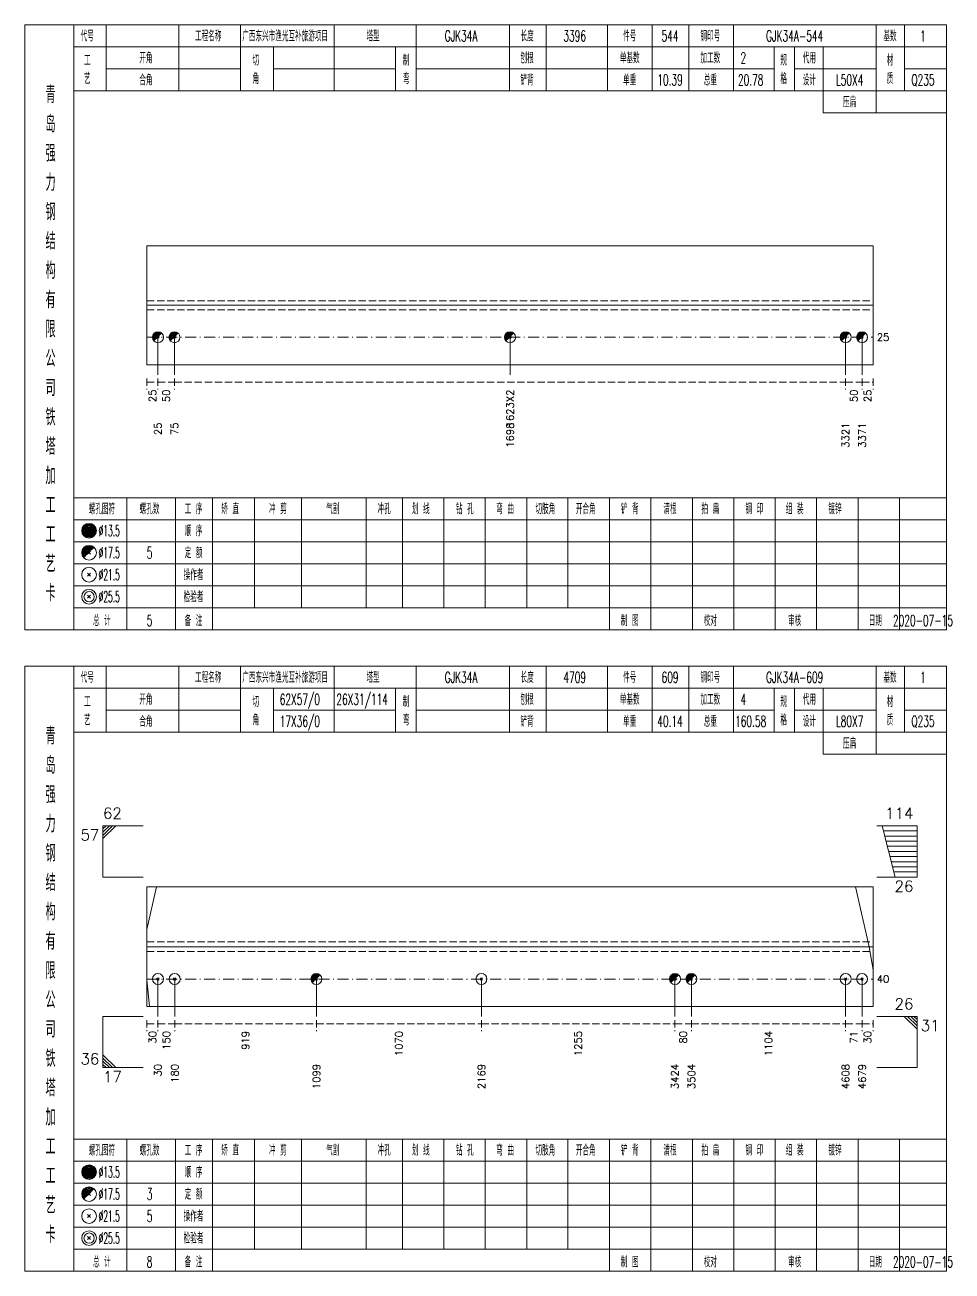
# Model space of a CAD drawing. Extents: x 0 to 2606, y -377 to 6479.
# Drawn here: x 2091.2 to 2344.1, y 3850 to 4190 of the extents above; entities that cross this region are included whole.
import ezdxf
from ezdxf.enums import TextEntityAlignment as Align

# ---------------------------------------------------------------- set-up
doc = ezdxf.new("R2010")
doc.units = 0
doc.header["$MEASUREMENT"] = 0
doc.linetypes.add('一点画线', pattern=[5.2, 3, -1, 0.2, -1])
doc.linetypes.add('虚线', pattern=[2.75, 2, -0.75])
doc.layers.get('0').update_dxf_attribs({"linetype": 'CONTINUOUS', "lineweight": 25})
doc.layers.add('1', color=7, linetype='CONTINUOUS', lineweight=25)
doc.layers.add('4', color=7, linetype='CONTINUOUS', lineweight=25)
doc.styles.get("Standard").update_dxf_attribs({"font": 'simplex.shx', "width": 0.7, "height": 3, "bigfont": 'gbhzfs.shx'})

msp = doc.modelspace()

# ---------------------------------------------------------------- linework, layer by layer
at = {"color": 7, "linetype": 'Continuous', "lineweight": 18}
for p, q in [((2124.5, 4129.7), (2124.5, 4097.3)), ((2124.5, 4129.7), (2322.6, 4129.7)), ((2322.6, 4129.7), (2322.6, 4097.3)), ((2124.5, 4113.5), (2322.6, 4113.5)), ((2124.5, 3954.81), (2124.5, 3922.19)), ((2124.5, 3954.81), (2322.6, 3954.81)), ((2322.6, 3954.81), (2322.6, 3922.19)), ((2124.5, 3938.5), (2322.6, 3938.5))]:
    msp.add_line(p, q, dxfattribs=at)
at = {"color": 1, "linetype": '虚线', "lineweight": 18}
for p, q in [((2124.5, 4114.7), (2322.6, 4114.7)), ((2124.5, 4112.3), (2322.6, 4112.3)), ((2124.5, 3939.81), (2322.6, 3939.81)), ((2124.5, 3937.19), (2322.6, 3937.19))]:
    msp.add_line(p, q, dxfattribs=at)
at = {"color": 3, "linetype": '一点画线', "lineweight": 13}
for p, q in [((2124.5, 4104.8), (2322.6, 4104.8)), ((2124.5, 3929.69), (2322.6, 3929.69))]:
    msp.add_line(p, q, dxfattribs=at)
at = {"color": 7, "linetype": 'Continuous', "lineweight": 13}
for p, q in [((2127.5, 4104.8), (2127.5, 4094.5)), ((2132, 4104.8), (2132, 4094.5)), ((2223.55, 4104.8), (2223.55, 4094.5)), ((2315.1, 4104.8), (2315.1, 4094.5)), ((2319.6, 4104.8), (2319.6, 4094.5)), ((2112.5, 3971.5), (2123.5, 3971.5)), ((2112.5, 3957.5), (2112.5, 3971.5)), ((2113.38, 3971.5), (2112.5, 3970.62)), ((2114.25, 3971.5), (2112.5, 3969.75)), ((2115.12, 3971.5), (2112.5, 3968.88)), ((2116, 3971.5), (2112.5, 3968)), ((2334.6, 3971.5), (2323.6, 3971.5)), ((2328.6, 3957.5), (2325.1, 3971.5)), ((2334.6, 3957.5), (2334.6, 3971.5)), ((2334.6, 3970.1), (2325.45, 3970.1)), ((2334.6, 3968.7), (2325.8, 3968.7)), ((2334.6, 3967.3), (2326.15, 3967.3)), ((2334.6, 3965.9), (2326.5, 3965.9)), ((2334.6, 3964.5), (2326.85, 3964.5)), ((2334.6, 3963.1), (2327.2, 3963.1)), ((2334.6, 3961.7), (2327.55, 3961.7)), ((2334.6, 3960.3), (2327.9, 3960.3)), ((2334.6, 3958.9), (2328.25, 3958.9)), ((2112.5, 3957.5), (2123.5, 3957.5)), ((2124.5, 3943.19), (2127.11, 3954.81)), ((2321.51, 3938.5), (2317.8, 3954.81)), ((2334.6, 3957.5), (2323.6, 3957.5)), ((2322.6, 3932.18), (2321.51, 3938.5)), ((2124.5, 3929.53), (2125.22, 3922.19)), ((2127.5, 3929.69), (2127.5, 3919.5)), ((2132.07, 3929.69), (2132.07, 3919.5)), ((2170.73, 3929.69), (2170.73, 3919.5)), ((2215.75, 3929.69), (2215.75, 3919.5)), ((2268.54, 3929.69), (2268.54, 3919.5)), ((2273.04, 3929.69), (2273.04, 3919.5)), ((2315.1, 3929.69), (2315.1, 3919.5)), ((2319.6, 3929.69), (2319.6, 3919.5)), ((2112.5, 3919.5), (2123.5, 3919.5)), ((2112.5, 3919.5), (2112.5, 3905.5)), ((2334.6, 3919.5), (2323.6, 3919.5)), ((2331.1, 3919.5), (2334.6, 3916)), ((2331.98, 3919.5), (2334.6, 3916.88)), ((2332.85, 3919.5), (2334.6, 3917.75)), ((2333.73, 3919.5), (2334.6, 3918.62)), ((2334.6, 3919.5), (2334.6, 3905.5)), ((2116, 3905.5), (2112.5, 3909)), ((2115.12, 3905.5), (2112.5, 3908.12)), ((2114.25, 3905.5), (2112.5, 3907.25)), ((2113.38, 3905.5), (2112.5, 3906.38)), ((2112.5, 3905.5), (2123.5, 3905.5)), ((2334.6, 3905.5), (2323.6, 3905.5))]:
    msp.add_line(p, q, dxfattribs=at)
at = {"color": 8, "linetype": '虚线', "lineweight": 9}
for p, q in [((2124.5, 4093.5), (2124.5, 4090.5)), ((2124.5, 4092.5), (2127.5, 4092.5)), ((2127.5, 4093.5), (2127.5, 4090.5)), ((2127.5, 4093.5), (2127.5, 4090.5)), ((2127.5, 4092.5), (2132, 4092.5)), ((2132, 4093.5), (2132, 4090.5)), ((2132, 4093.5), (2132, 4090.5)), ((2132, 4092.5), (2315.1, 4092.5)), ((2315.1, 4093.5), (2315.1, 4090.5)), ((2315.1, 4093.5), (2315.1, 4090.5)), ((2315.1, 4092.5), (2319.6, 4092.5)), ((2319.6, 4093.5), (2319.6, 4090.5)), ((2319.6, 4093.5), (2319.6, 4090.5)), ((2319.6, 4092.5), (2322.6, 4092.5)), ((2322.6, 4093.5), (2322.6, 4090.5)), ((2124.5, 3918.5), (2124.5, 3915.5)), ((2124.5, 3917.5), (2127.5, 3917.5)), ((2127.5, 3918.5), (2127.5, 3915.5)), ((2127.5, 3918.5), (2127.5, 3915.5)), ((2127.5, 3917.5), (2132.07, 3917.5)), ((2132.07, 3918.5), (2132.07, 3915.5)), ((2132.07, 3918.5), (2132.07, 3915.5)), ((2132.07, 3917.5), (2170.73, 3917.5)), ((2170.73, 3918.5), (2170.73, 3915.5)), ((2170.73, 3918.5), (2170.73, 3915.5)), ((2170.73, 3917.5), (2215.75, 3917.5)), ((2215.75, 3918.5), (2215.75, 3915.5)), ((2215.75, 3918.5), (2215.75, 3915.5)), ((2215.75, 3917.5), (2268.54, 3917.5)), ((2268.54, 3918.5), (2268.54, 3915.5)), ((2268.54, 3918.5), (2268.54, 3915.5)), ((2268.54, 3917.5), (2273.04, 3917.5)), ((2273.04, 3918.5), (2273.04, 3915.5)), ((2273.04, 3918.5), (2273.04, 3915.5)), ((2273.04, 3917.5), (2315.1, 3917.5)), ((2315.1, 3918.5), (2315.1, 3915.5)), ((2315.1, 3918.5), (2315.1, 3915.5)), ((2315.1, 3917.5), (2319.6, 3917.5)), ((2319.6, 3918.5), (2319.6, 3915.5)), ((2319.6, 3918.5), (2319.6, 3915.5)), ((2319.6, 3917.5), (2322.6, 3917.5)), ((2322.6, 3918.5), (2322.6, 3915.5))]:
    msp.add_line(p, q, dxfattribs=at)
at = {"layer": '1', "color": 7, "linetype": 'Continuous', "lineweight": 0}
for p, q in [((2127.2, 4104.5), (2127.8, 4105.1)), ((2127.2, 4105.1), (2127.8, 4104.5)), ((2131.7, 4104.5), (2132.3, 4105.1)), ((2131.7, 4105.1), (2132.3, 4104.5)), ((2223.25, 4104.5), (2223.85, 4105.1)), ((2223.25, 4105.1), (2223.85, 4104.5)), ((2314.8, 4104.5), (2315.4, 4105.1)), ((2314.8, 4105.1), (2315.4, 4104.5)), ((2319.3, 4104.5), (2319.9, 4105.1)), ((2319.3, 4105.1), (2319.9, 4104.5)), ((2170.43, 3929.39), (2171.03, 3929.99)), ((2170.43, 3929.99), (2171.03, 3929.39)), ((2268.24, 3929.39), (2268.84, 3929.99)), ((2268.24, 3929.99), (2268.84, 3929.39)), ((2272.74, 3929.39), (2273.34, 3929.99)), ((2272.74, 3929.99), (2273.34, 3929.39))]:
    msp.add_line(p, q, dxfattribs=at)
at = {"layer": '1', "color": 7, "linetype": 'Continuous', "lineweight": 18}
for p, q in [((2124.5, 4097.3), (2322.6, 4097.3)), ((2124.5, 3922.19), (2322.6, 3922.19))]:
    msp.add_line(p, q, dxfattribs=at)
at = {"layer": '1', "color": 7, "linetype": 'Continuous', "lineweight": 13}
for p, q in [((2127.2, 3929.39), (2127.8, 3929.99)), ((2127.8, 3929.39), (2127.2, 3929.99)), ((2131.77, 3929.39), (2132.37, 3929.99)), ((2132.37, 3929.39), (2131.77, 3929.99)), ((2215.45, 3929.39), (2216.05, 3929.99)), ((2216.05, 3929.39), (2215.45, 3929.99)), ((2314.8, 3929.39), (2315.4, 3929.99)), ((2315.4, 3929.39), (2314.8, 3929.99)), ((2319.3, 3929.39), (2319.9, 3929.99)), ((2319.9, 3929.39), (2319.3, 3929.99))]:
    msp.add_line(p, q, dxfattribs=at)
for centre in [(2127.5, 4104.8), (2132, 4104.8), (2223.55, 4104.8), (2315.1, 4104.8), (2319.6, 4104.8), (2127.5, 3929.69), (2132.07, 3929.69), (2170.73, 3929.69), (2215.75, 3929.69), (2268.54, 3929.69), (2273.04, 3929.69), (2315.1, 3929.69), (2319.6, 3929.69)]:
    msp.add_circle(centre, 1.5, dxfattribs=at)
for centre, radius in [((2127.5, 4104.8), 1.35), ((2127.5, 4104.8), 1.2), ((2127.5, 4104.8), 1.05), ((2127.5, 4104.8), 0.9), ((2127.5, 4104.8), 0.75), ((2127.5, 4104.8), 0.6), ((2127.5, 4104.8), 0.45), ((2127.5, 4104.8), 0.3), ((2127.5, 4104.8), 0.15), ((2132, 4104.8), 1.35), ((2132, 4104.8), 1.2), ((2132, 4104.8), 1.05), ((2132, 4104.8), 0.9), ((2132, 4104.8), 0.75), ((2132, 4104.8), 0.6), ((2132, 4104.8), 0.45), ((2132, 4104.8), 0.3), ((2132, 4104.8), 0.15), ((2223.55, 4104.8), 1.35), ((2223.55, 4104.8), 1.2), ((2223.55, 4104.8), 1.05), ((2223.55, 4104.8), 0.9), ((2223.55, 4104.8), 0.75), ((2223.55, 4104.8), 0.6), ((2223.55, 4104.8), 0.45), ((2223.55, 4104.8), 0.3), ((2223.55, 4104.8), 0.15), ((2315.1, 4104.8), 1.35), ((2315.1, 4104.8), 1.2), ((2315.1, 4104.8), 1.05), ((2315.1, 4104.8), 0.9), ((2315.1, 4104.8), 0.75), ((2315.1, 4104.8), 0.6), ((2315.1, 4104.8), 0.45), ((2315.1, 4104.8), 0.3), ((2315.1, 4104.8), 0.15), ((2319.6, 4104.8), 1.35), ((2319.6, 4104.8), 1.2), ((2319.6, 4104.8), 1.05), ((2319.6, 4104.8), 0.9), ((2319.6, 4104.8), 0.75), ((2319.6, 4104.8), 0.6), ((2319.6, 4104.8), 0.45), ((2319.6, 4104.8), 0.3), ((2319.6, 4104.8), 0.15), ((2170.73, 3929.69), 1.35), ((2170.73, 3929.69), 1.2), ((2170.73, 3929.69), 1.05), ((2170.73, 3929.69), 0.9), ((2170.73, 3929.69), 0.75), ((2268.54, 3929.69), 1.35), ((2268.54, 3929.69), 1.2), ((2268.54, 3929.69), 1.05), ((2268.54, 3929.69), 0.9), ((2268.54, 3929.69), 0.75), ((2273.04, 3929.69), 1.35), ((2273.04, 3929.69), 1.2), ((2273.04, 3929.69), 1.05), ((2273.04, 3929.69), 0.9), ((2273.04, 3929.69), 0.75), ((2170.73, 3929.69), 0.6), ((2170.73, 3929.69), 0.45), ((2170.73, 3929.69), 0.3), ((2170.73, 3929.69), 0.15), ((2268.54, 3929.69), 0.6), ((2268.54, 3929.69), 0.45), ((2268.54, 3929.69), 0.3), ((2268.54, 3929.69), 0.15), ((2273.04, 3929.69), 0.6), ((2273.04, 3929.69), 0.45), ((2273.04, 3929.69), 0.3), ((2273.04, 3929.69), 0.15)]:
    msp.add_arc(centre, radius, 45, 225, dxfattribs=at)
at = {"layer": '4', "color": 1, "linetype": 'Continuous', "lineweight": 18}
for p, q in [((2104.5, 4025), (2104.5, 4190)), ((2113.4, 4172), (2113.4, 4190)), ((2133.2, 4172), (2133.2, 4190)), ((2150, 4172), (2150, 4190)), ((2175.6, 4172), (2175.6, 4190)), ((2197.9, 4172), (2197.9, 4190)), ((2223.4, 4172), (2223.4, 4190)), ((2233.4, 4172), (2233.4, 4190)), ((2250.1, 4172), (2250.1, 4190)), ((2262.3, 4172), (2262.3, 4190)), ((2272.3, 4172), (2272.3, 4190)), ((2284.5, 4172), (2284.5, 4190)), ((2323.4, 4166), (2323.4, 4190)), ((2331.2, 4172), (2331.2, 4190)), ((2104.5, 4184), (2342.6, 4184)), ((2159, 4172), (2159, 4184)), ((2192.3, 4172), (2192.3, 4184)), ((2295.6, 4172), (2295.6, 4184)), ((2301.2, 4172), (2301.2, 4184)), ((2309, 4166), (2309, 4184)), ((2113.4, 4178), (2150, 4178)), ((2159, 4178), (2192.3, 4178)), ((2197.9, 4178), (2295.6, 4178)), ((2301.2, 4178), (2323.4, 4178)), ((2331.2, 4178), (2342.6, 4178)), ((2104.5, 4172), (2342.6, 4172)), ((2309, 4166), (2342.6, 4166)), ((2104.5, 4061), (2342.6, 4061)), ((2119, 4025), (2119, 4061)), ((2132.3, 4025), (2132.3, 4061)), ((2142.4, 4025), (2142.4, 4061)), ((2153.8, 4031), (2153.8, 4061)), ((2166.7, 4031), (2166.7, 4061)), ((2184.3, 4031), (2184.3, 4061)), ((2194.2, 4031), (2194.2, 4061)), ((2205.5, 4031), (2205.5, 4061)), ((2216.8, 4031), (2216.8, 4061)), ((2228.1, 4031), (2228.1, 4061)), ((2239.3, 4031), (2239.3, 4061)), ((2250.7, 4031), (2250.7, 4061)), ((2262, 4031), (2262, 4061)), ((2273.3, 4031), (2273.3, 4061)), ((2284.6, 4031), (2284.6, 4061)), ((2295.9, 4031), (2295.9, 4061)), ((2307.2, 4031), (2307.2, 4061)), ((2318.5, 4031), (2318.5, 4061)), ((2329.8, 4031), (2329.8, 4061)), ((2104.5, 4055), (2342.6, 4055)), ((2104.5, 4049), (2342.6, 4049)), ((2104.5, 4043), (2342.6, 4043)), ((2104.5, 4037), (2342.6, 4037)), ((2104.5, 4031), (2342.6, 4031)), ((2250.7, 4025), (2250.7, 4031)), ((2262, 4025), (2262, 4031)), ((2273.3, 4025), (2273.3, 4031)), ((2284.6, 4025), (2284.6, 4031)), ((2295.9, 4025), (2295.9, 4031)), ((2307.2, 4025), (2307.2, 4031)), ((2318.5, 4025), (2318.5, 4031)), ((2329.8, 4025), (2329.8, 4031)), ((2104.5, 3850), (2104.5, 4015)), ((2113.4, 3997), (2113.4, 4015)), ((2133.2, 3997), (2133.2, 4015)), ((2150, 3997), (2150, 4015)), ((2175.6, 3997), (2175.6, 4015)), ((2197.9, 3997), (2197.9, 4015)), ((2223.4, 3997), (2223.4, 4015)), ((2233.4, 3997), (2233.4, 4015)), ((2250.1, 3997), (2250.1, 4015)), ((2262.3, 3997), (2262.3, 4015)), ((2272.3, 3997), (2272.3, 4015)), ((2284.5, 3997), (2284.5, 4015)), ((2323.4, 3991), (2323.4, 4015)), ((2331.2, 3997), (2331.2, 4015)), ((2104.5, 4009), (2342.6, 4009)), ((2159, 3997), (2159, 4009)), ((2192.3, 3997), (2192.3, 4009)), ((2295.6, 3997), (2295.6, 4009)), ((2301.2, 3997), (2301.2, 4009)), ((2309, 3991), (2309, 4009)), ((2113.4, 4003), (2150, 4003)), ((2159, 4003), (2192.3, 4003)), ((2197.9, 4003), (2295.6, 4003)), ((2301.2, 4003), (2323.4, 4003)), ((2331.2, 4003), (2342.6, 4003)), ((2104.5, 3997), (2342.6, 3997)), ((2309, 3991), (2342.6, 3991)), ((2104.5, 3886), (2342.6, 3886)), ((2119, 3850), (2119, 3886)), ((2132.3, 3850), (2132.3, 3886)), ((2142.4, 3850), (2142.4, 3886)), ((2153.8, 3856), (2153.8, 3886)), ((2166.7, 3856), (2166.7, 3886)), ((2184.3, 3856), (2184.3, 3886)), ((2194.2, 3856), (2194.2, 3886)), ((2205.5, 3856), (2205.5, 3886)), ((2216.8, 3856), (2216.8, 3886)), ((2228.1, 3856), (2228.1, 3886)), ((2239.3, 3856), (2239.3, 3886)), ((2250.7, 3856), (2250.7, 3886)), ((2262, 3856), (2262, 3886)), ((2273.3, 3856), (2273.3, 3886)), ((2284.6, 3856), (2284.6, 3886)), ((2295.9, 3856), (2295.9, 3886)), ((2307.2, 3856), (2307.2, 3886)), ((2318.5, 3856), (2318.5, 3886)), ((2329.8, 3856), (2329.8, 3886)), ((2104.5, 3880), (2342.6, 3880)), ((2104.5, 3874), (2342.6, 3874)), ((2104.5, 3868), (2342.6, 3868)), ((2104.5, 3862), (2342.6, 3862)), ((2104.5, 3856), (2342.6, 3856)), ((2250.7, 3850), (2250.7, 3856)), ((2262, 3850), (2262, 3856)), ((2273.3, 3850), (2273.3, 3856)), ((2284.6, 3850), (2284.6, 3856)), ((2295.9, 3850), (2295.9, 3856)), ((2307.2, 3850), (2307.2, 3856)), ((2318.5, 3850), (2318.5, 3856)), ((2329.8, 3850), (2329.8, 3856))]:
    msp.add_line(p, q, dxfattribs=at)
at = {"layer": '4', "color": 7, "linetype": 'Continuous', "lineweight": 13}
for p, q in [((2108.5, 4051.8), (2108.9, 4052.2)), ((2108.9, 4051.8), (2108.5, 4052.2)), ((2108.3, 4039.6), (2109.1, 4040.4)), ((2109.1, 4039.6), (2108.3, 4040.4)), ((2108.3, 4033.6), (2109.1, 4034.4)), ((2109.1, 4033.6), (2108.3, 4034.4)), ((2108.5, 3876.8), (2108.9, 3877.2)), ((2108.9, 3876.8), (2108.5, 3877.2)), ((2108.3, 3864.6), (2109.1, 3865.4)), ((2109.1, 3864.6), (2108.3, 3865.4)), ((2108.3, 3858.6), (2109.1, 3859.4)), ((2109.1, 3858.6), (2108.3, 3859.4))]:
    msp.add_line(p, q, dxfattribs=at)
at = {"layer": '4', "color": 7, "linetype": 'Continuous', "lineweight": 0}
for p, q in [((2108.3, 4045.6), (2109.1, 4046.4)), ((2108.3, 4046.4), (2109.1, 4045.6)), ((2108.3, 3870.6), (2109.1, 3871.4)), ((2108.3, 3871.4), (2109.1, 3870.6))]:
    msp.add_line(p, q, dxfattribs=at)
at = {"layer": '4', "color": 1, "linetype": 'Continuous', "lineweight": 18}
for points in [[(2091.2, 4190), (2091.2, 4025), (2342.6, 4025), (2342.6, 4190)], [(2091.2, 4015), (2091.2, 3850), (2342.6, 3850), (2342.6, 4015)]]:
    msp.add_lwpolyline(points, close=True, dxfattribs=at)
at = {"layer": '4', "color": 7, "linetype": 'Continuous', "lineweight": 13}
for centre, radius in [((2108.7, 4052), 2), ((2108.7, 4052), 1.8), ((2108.7, 4052), 1.6), ((2108.7, 4052), 1.4), ((2108.7, 4052), 1.2), ((2108.7, 4052), 1), ((2108.7, 4052), 0.8), ((2108.7, 4052), 0.6), ((2108.7, 4052), 0.4), ((2108.7, 4052), 0.2), ((2108.7, 4046), 2), ((2108.7, 4040), 2), ((2108.7, 4034), 2), ((2108.7, 4034), 1.4), ((2108.7, 3877), 2), ((2108.7, 3877), 1.8), ((2108.7, 3877), 1.6), ((2108.7, 3877), 1.4), ((2108.7, 3877), 1.2), ((2108.7, 3877), 1), ((2108.7, 3877), 0.8), ((2108.7, 3877), 0.6), ((2108.7, 3877), 0.4), ((2108.7, 3877), 0.2), ((2108.7, 3871), 2), ((2108.7, 3865), 2), ((2108.7, 3859), 2), ((2108.7, 3859), 1.4)]:
    msp.add_circle(centre, radius, dxfattribs=at)
for centre, radius in [((2108.7, 4046), 1.8), ((2108.7, 4046), 1.6), ((2108.7, 4046), 1.4), ((2108.7, 4046), 1.2), ((2108.7, 4046), 1), ((2108.7, 4046), 0.8), ((2108.7, 4046), 0.6), ((2108.7, 4046), 0.4), ((2108.7, 4046), 0.2), ((2108.7, 3871), 1.8), ((2108.7, 3871), 1.6), ((2108.7, 3871), 1.4), ((2108.7, 3871), 1.2), ((2108.7, 3871), 1), ((2108.7, 3871), 0.8), ((2108.7, 3871), 0.6), ((2108.7, 3871), 0.4), ((2108.7, 3871), 0.2)]:
    msp.add_arc(centre, radius, 45, 225, dxfattribs=at)

# ---------------------------------------------------------------- texts
at = {"color": 7, "linetype": 'Continuous', "lineweight": 13}
for s, p in [('25', (2323.6, 4104.8)), ('40', (2323.6, 3929.69))]:
    msp.add_text(s, height=2, dxfattribs=at).set_placement(p, align=Align.MIDDLE_LEFT)
at = {"color": 8, "linetype": 'Continuous', "lineweight": 9}
for s, p in [('25', (2126, 4090.5)), ('50', (2129.75, 4090.5)), ('1623X2', (2223.55, 4090.5)), ('50', (2317.35, 4090.5)), ('25', (2321.1, 4090.5)), ('30', (2126, 3915.5)), ('150', (2129.79, 3915.5)), ('919', (2151.4, 3915.5)), ('1070', (2193.24, 3915.5)), ('1255', (2242.14, 3915.5)), ('80', (2270.79, 3915.5)), ('1104', (2294.07, 3915.5)), ('71', (2317.35, 3915.5)), ('30', (2321.1, 3915.5))]:
    msp.add_text(s, height=2, rotation=90, dxfattribs=at).set_placement(p, align=Align.MIDDLE_RIGHT)
at = {"color": 7, "linetype": 'Continuous', "lineweight": 13}
msp.add_text('62', height=3, dxfattribs=at).set_placement((2112.5, 3972.5), align=Align.BOTTOM_LEFT)
for s, p in [('114', (2333.6, 3972.5)), ('26', (2333.6, 3920.5)), ('36', (2111.5, 3905.5))]:
    msp.add_text(s, height=3, dxfattribs=at).set_placement(p, align=Align.BOTTOM_RIGHT)
for s, p in [('57', (2111.5, 3970.5)), ('26', (2333.6, 3956.5))]:
    msp.add_text(s, height=3, dxfattribs=at).set_placement(p, align=Align.TOP_RIGHT)
for s, p in [('31', (2335.6, 3918.5)), ('17', (2112.5, 3904.5))]:
    msp.add_text(s, height=3, dxfattribs=at).set_placement(p, align=Align.TOP_LEFT)
at = {"layer": '1', "color": 7, "linetype": 'Continuous', "lineweight": 13}
for s, p in [('25', (2127.5, 4081.5)), ('75', (2132, 4081.5)), ('1698', (2223.55, 4081.5)), ('3321', (2315.1, 4081.5)), ('3371', (2319.6, 4081.5)), ('30', (2127.5, 3906.5)), ('180', (2132.07, 3906.5)), ('1099', (2170.73, 3906.5)), ('2169', (2215.75, 3906.5)), ('3424', (2268.54, 3906.5)), ('3504', (2273.04, 3906.5)), ('4608', (2315.1, 3906.5)), ('4679', (2319.6, 3906.5))]:
    msp.add_text(s, height=2, rotation=90, dxfattribs=at).set_placement(p, align=Align.MIDDLE_RIGHT)
at = {"layer": '4', "color": 1, "linetype": 'Continuous', "lineweight": 13}
for s, height, width, p in [('工程名称', 3, 0.6, (2141.2, 4187)), ('广西东兴市渔光互补旅游项目', 3, 0.6, (2162.2, 4187)), ('塔型', 3, 0.6, (2186.2, 4187)), ('长度', 3, 0.6, (2228.2, 4187)), ('钢印号', 3, 0.6, (2278.2, 4187)), ('基数', 3, 0.6, (2327.2, 4187)), ('代号', 3, 0.6, (2108.2, 4187)), ('GJK34A', 3, 0.6, (2210.2, 4187)), ('3396', 3, 0.6, (2241.2, 4187)), ('件号', 3, 0.6, (2256.2, 4187)), ('544', 3, 0.6, (2267.2, 4187)), ('GJK34A-544', 3, 0.6, (2301.2, 4187)), ('1', 3, 0.6, (2336.2, 4187)), ('开角', 3, 0.6, (2124.2, 4181)), ('切', 3, 0.6, (2154.2, 4180.4)), ('制', 3, 0.6, (2195.2, 4180.4)), ('刨根', 3, 0.6, (2228.2, 4181)), ('单基数', 3, 0.6, (2256.2, 4181)), ('加工数', 3, 0.6, (2278.2, 4181)), ('2', 3, 0.6, (2287.2, 4181)), ('规', 3, 0.6, (2298.2, 4180.4)), ('代用', 3, 0.6, (2305.2, 4181)), ('材', 3, 0.6, (2327.2, 4180.4)), ('工', 3, 0.6, (2108.2, 4180.4)), ('艺', 3, 0.6, (2108.2, 4175.4)), ('合角', 3, 0.6, (2124.2, 4175)), ('角', 3, 0.6, (2154.2, 4175.4)), ('弯', 3, 0.6, (2195.2, 4175.4)), ('铲背', 3, 0.6, (2228.2, 4175)), ('单重', 3, 0.6, (2256.2, 4175)), ('10.39', 3, 0.6, (2267.2, 4175)), ('总重', 3, 0.6, (2278.2, 4175)), ('20.78', 3, 0.6, (2289.2, 4175)), ('格', 3, 0.6, (2298.2, 4175.4)), ('设计', 3, 0.6, (2305.2, 4175)), ('L50X4', 3, 0.6, (2316.2, 4175)), ('质', 3, 0.6, (2327.2, 4175.4)), ('Q235', 3, 0.6, (2336.2, 4175)), ('青', 4.6, 0.8, (2098.2, 4171)), ('压扁', 3, 0.6, (2316.2, 4169)), ('岛', 4.6, 0.8, (2098.2, 4163)), ('强', 4.6, 0.8, (2098.2, 4155)), ('力', 4.6, 0.8, (2098.2, 4147)), ('钢', 4.6, 0.8, (2098.2, 4139)), ('结', 4.6, 0.8, (2098.2, 4131)), ('构', 4.6, 0.8, (2098.2, 4123)), ('有', 4.6, 0.8, (2098.2, 4115)), ('限', 4.6, 0.8, (2098.2, 4107)), ('公', 4.6, 0.8, (2098.2, 4099)), ('司', 4.6, 0.8, (2098.2, 4091)), ('铁', 4.6, 0.8, (2098.2, 4083)), ('塔', 4.6, 0.8, (2098.2, 4075)), ('加', 4.6, 0.8, (2098.2, 4067)), ('工', 4.6, 0.8, (2098.2, 4059)), ('螺孔图符', 3, 0.6, (2112.2, 4058)), ('螺孔数', 3, 0.6, (2125.2, 4058)), ('工 序', 3, 0.6, (2137.2, 4058)), ('矫 直', 3, 0.6, (2147.2, 4058)), ('冲 剪', 3, 0.6, (2160.2, 4058)), ('气割', 3, 0.6, (2175.2, 4058)), ('冲孔', 3, 0.6, (2189.2, 4058)), ('划 线', 3, 0.6, (2199.2, 4058)), ('钻 孔', 3, 0.6, (2211.2, 4058)), ('弯 曲', 3, 0.6, (2222.2, 4058)), ('切肢角', 3, 0.6, (2233.2, 4058)), ('开合角', 3, 0.6, (2244.2, 4058)), ('铲 背', 3, 0.6, (2256.2, 4058)), ('清根', 3, 0.6, (2267.2, 4058)), ('拍 扁', 3, 0.6, (2278.2, 4058)), ('钢 印', 3, 0.6, (2290.2, 4058)), ('组 装', 3, 0.6, (2301.2, 4058)), ('镀锌', 3, 0.6, (2312.2, 4058)), ('工', 4.6, 0.8, (2098.2, 4051)), ('%%C13.5', 3, 0.5, (2114.2, 4052)), ('顺 序', 3, 0.6, (2137.2, 4052)), ('%%C17.5', 3, 0.5, (2114.2, 4046)), ('5', 3.2, 0.6, (2125.2, 4046)), ('定 额', 3, 0.6, (2137.2, 4046)), ('艺', 4.6, 0.8, (2098.2, 4043)), ('%%C21.5', 3, 0.5, (2114.2, 4040)), ('操作者', 3, 0.6, (2137.2, 4040)), ('卡', 4.6, 0.8, (2098.2, 4035)), ('检验者', 3, 0.6, (2137.2, 4034)), ('%%C25.5', 3, 0.5, (2114.2, 4034)), ('总 计', 3, 0.6, (2112.2, 4027.5)), ('5', 3, 0.6, (2125.2, 4027.5)), ('备 注', 3, 0.6, (2137.2, 4027.5)), ('制 图', 3, 0.6, (2256.2, 4027.5)), ('校对', 3, 0.6, (2278.2, 4027.5)), ('审核', 3, 0.6, (2301.2, 4027.5)), ('日期', 3, 0.6, (2323.2, 4027.5)), ('2020-07-15', 3, 0.6, (2336.2, 4027.5)), ('代号', 3, 0.6, (2108.2, 4012)), ('工程名称', 3, 0.6, (2141.2, 4012)), ('广西东兴市渔光互补旅游项目', 3, 0.6, (2162.2, 4012)), ('塔型', 3, 0.6, (2186.2, 4012)), ('GJK34A', 3, 0.6, (2210.2, 4012)), ('长度', 3, 0.6, (2228.2, 4012)), ('4709', 3, 0.6, (2241.2, 4012)), ('件号', 3, 0.6, (2256.2, 4012)), ('609', 3, 0.6, (2267.2, 4012)), ('钢印号', 3, 0.6, (2278.2, 4012)), ('GJK34A-609', 3, 0.6, (2301.2, 4012)), ('基数', 3, 0.6, (2327.2, 4012)), ('1', 3, 0.6, (2336.2, 4012)), ('工', 3, 0.6, (2108.2, 4005.4)), ('开角', 3, 0.6, (2124.2, 4006)), ('切', 3, 0.6, (2154.2, 4005.4)), ('62X57/0', 3, 0.6, (2166.2, 4006)), ('26X31/114', 3, 0.6, (2183.2, 4006)), ('制', 3, 0.6, (2195.2, 4005.4)), ('刨根', 3, 0.6, (2228.2, 4006)), ('单基数', 3, 0.6, (2256.2, 4006)), ('加工数', 3, 0.6, (2278.2, 4006)), ('4', 3, 0.6, (2287.2, 4006)), ('规', 3, 0.6, (2298.2, 4005.4)), ('代用', 3, 0.6, (2305.2, 4006)), ('材', 3, 0.6, (2327.2, 4005.4)), ('艺', 3, 0.6, (2108.2, 4000.4)), ('合角', 3, 0.6, (2124.2, 4000)), ('角', 3, 0.6, (2154.2, 4000.4)), ('17X36/0', 3, 0.6, (2166.2, 4000)), ('弯', 3, 0.6, (2195.2, 4000.4)), ('铲背', 3, 0.6, (2228.2, 4000)), ('总重', 3, 0.6, (2278.2, 4000)), ('格', 3, 0.6, (2298.2, 4000.4)), ('设计', 3, 0.6, (2305.2, 4000)), ('质', 3, 0.6, (2327.2, 4000.4)), ('青', 4.6, 0.8, (2098.2, 3996)), ('单重', 3, 0.6, (2256.2, 4000)), ('40.14', 3, 0.6, (2267.2, 4000)), ('160.58', 3, 0.6, (2289.2, 4000)), ('L80X7', 3, 0.6, (2316.2, 4000)), ('Q235', 3, 0.6, (2336.2, 4000)), ('压扁', 3, 0.6, (2316.2, 3994)), ('岛', 4.6, 0.8, (2098.2, 3988)), ('强', 4.6, 0.8, (2098.2, 3980)), ('力', 4.6, 0.8, (2098.2, 3972)), ('钢', 4.6, 0.8, (2098.2, 3964)), ('结', 4.6, 0.8, (2098.2, 3956)), ('构', 4.6, 0.8, (2098.2, 3948)), ('有', 4.6, 0.8, (2098.2, 3940)), ('限', 4.6, 0.8, (2098.2, 3932)), ('公', 4.6, 0.8, (2098.2, 3924)), ('司', 4.6, 0.8, (2098.2, 3916)), ('铁', 4.6, 0.8, (2098.2, 3908)), ('塔', 4.6, 0.8, (2098.2, 3900)), ('加', 4.6, 0.8, (2098.2, 3892)), ('工', 4.6, 0.8, (2098.2, 3884)), ('螺孔图符', 3, 0.6, (2112.2, 3883)), ('螺孔数', 3, 0.6, (2125.2, 3883)), ('工 序', 3, 0.6, (2137.2, 3883)), ('矫 直', 3, 0.6, (2147.2, 3883)), ('冲 剪', 3, 0.6, (2160.2, 3883)), ('气割', 3, 0.6, (2175.2, 3883)), ('冲孔', 3, 0.6, (2189.2, 3883)), ('划 线', 3, 0.6, (2199.2, 3883)), ('钻 孔', 3, 0.6, (2211.2, 3883)), ('弯 曲', 3, 0.6, (2222.2, 3883)), ('切肢角', 3, 0.6, (2233.2, 3883)), ('开合角', 3, 0.6, (2244.2, 3883)), ('铲 背', 3, 0.6, (2256.2, 3883)), ('清根', 3, 0.6, (2267.2, 3883)), ('拍 扁', 3, 0.6, (2278.2, 3883)), ('钢 印', 3, 0.6, (2290.2, 3883)), ('组 装', 3, 0.6, (2301.2, 3883)), ('镀锌', 3, 0.6, (2312.2, 3883)), ('工', 4.6, 0.8, (2098.2, 3876)), ('%%C13.5', 3, 0.5, (2114.2, 3877)), ('顺 序', 3, 0.6, (2137.2, 3877)), ('3', 3.2, 0.6, (2125.2, 3871)), ('定 额', 3, 0.6, (2137.2, 3871)), ('艺', 4.6, 0.8, (2098.2, 3868)), ('%%C17.5', 3, 0.5, (2114.2, 3871)), ('%%C21.5', 3, 0.5, (2114.2, 3865)), ('5', 3.2, 0.6, (2125.2, 3865)), ('操作者', 3, 0.6, (2137.2, 3865)), ('卡', 4.6, 0.8, (2098.2, 3860)), ('%%C25.5', 3, 0.5, (2114.2, 3859)), ('检验者', 3, 0.6, (2137.2, 3859)), ('总 计', 3, 0.6, (2112.2, 3852.5)), ('8', 3, 0.6, (2125.2, 3852.5)), ('备 注', 3, 0.6, (2137.2, 3852.5)), ('制 图', 3, 0.6, (2256.2, 3852.5)), ('校对', 3, 0.6, (2278.2, 3852.5)), ('审核', 3, 0.6, (2301.2, 3852.5)), ('日期', 3, 0.6, (2323.2, 3852.5)), ('2020-07-15', 3, 0.6, (2336.2, 3852.5))]:
    msp.add_text(s, height=height, dxfattribs=dict(at, width=width)).set_placement(p, align=Align.MIDDLE_CENTER)

doc.saveas('drawing.dxf')
